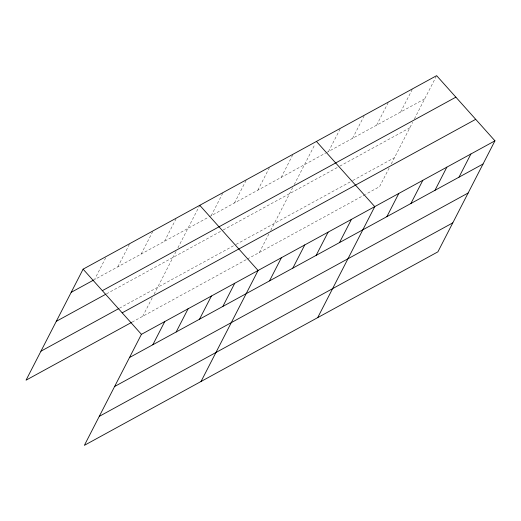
<?xml version="1.0" encoding="UTF-8"?>
<svg xmlns="http://www.w3.org/2000/svg" width="521" height="521" viewBox="0 0 521 521"><rect width="100%" height="100%" fill="white"/><g stroke="black" fill="none" stroke-linecap="round" stroke-linejoin="round"><path stroke-width="0.39" stroke-dasharray="2.6 1.95" d="M105.711 257.797L94.516 279.575L208.354 217.27M117.85 266.804L129.403 244.323M141.184 254.033L153.102 230.849M164.512 241.262L176.072 218.781M142.715 316.312L152.288 297.68M154.06 294.235L176.144 251.265M177.921 247.814L199.406 206.01M211.181 215.72L223.099 192.536M234.515 202.949L246.433 179.765M257.849 190.178L269.761 166.987M281.177 177.407L292.737 154.919M259.38 252.457L268.953 233.825M270.725 230.373L292.809 187.404M294.228 184.642L314.984 144.258M328.549 151.474L340.109 128.993M352.593 138.319L364.511 115.128M376.631 125.157L388.549 101.973M400.669 112.002L412.586 88.811M389.154 168.036L379.575 186.661L365.436 194.405M391.278 163.894L412.652 122.305M414.429 118.853L436.266 76.359M209.058 216.879L325.723 153.024M326.433 152.633L424.713 98.84M106.492 293.851L222.447 230.38M223.157 229.995L337.699 167.3M339.816 166.14L409.819 127.821M119.426 308.23L235.381 244.759M236.091 244.375L352.046 180.904M352.756 180.513L394.469 157.681M132.106 322.121L246.648 259.425M247.358 259.035L364.726 194.789"/><path stroke-width="0.78" d="M494.95 140.826L141.425 334.339L84.369 445.344L437.9 251.838L494.95 140.826L436.631 75.656L83.099 269.162L26.05 380.174L131.403 322.506M152.842 344.752L164.753 321.568M176.17 331.981L188.088 308.79M199.504 319.21L211.422 296.019M222.838 306.439L234.756 283.248M201.034 381.489L258.09 270.477L199.764 205.307M269.5 280.897L281.418 257.706M292.835 268.12L304.752 244.935M316.169 255.349L328.087 232.164M339.503 242.578L351.421 219.393M317.699 317.628L374.749 206.622L316.429 141.445M386.875 216.651L398.793 193.46M410.913 203.49L422.831 180.305M434.957 190.334L446.868 167.143M458.994 177.173L470.912 153.988M71.182 292.346L93.813 279.966M102.35 290.672L455.875 97.16M56.288 321.333L105.783 294.241M40.944 351.193L118.723 308.621M122.174 312.828L475.706 119.322M129.508 357.523L483.032 164.017M114.613 386.504L468.138 192.998M99.27 416.364L452.795 222.858M83.099 269.162L141.425 334.339"/></g></svg>
